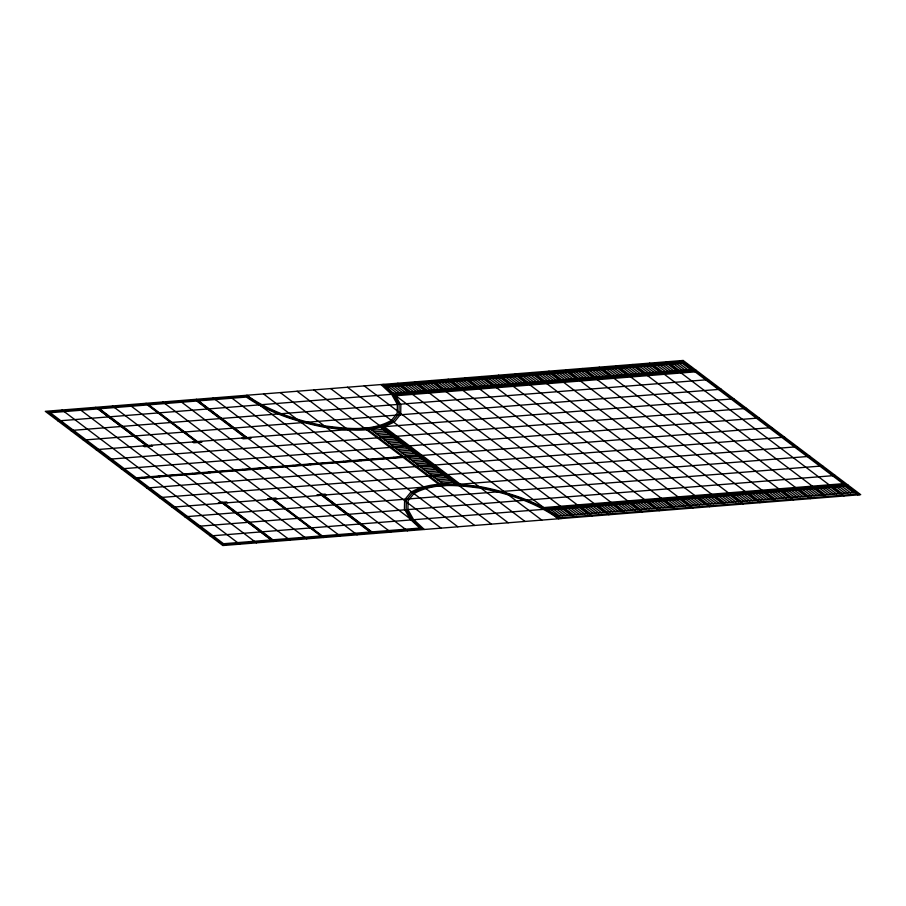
<?xml version="1.0" encoding="UTF-8"?>
<svg xmlns="http://www.w3.org/2000/svg" width="906" height="906" viewBox="0 0 906 906"><rect width="100%" height="100%" fill="white"/><g stroke="black" fill="none" stroke-linecap="round" stroke-linejoin="round"><path stroke-width="1.36" d="M561.369 518.538C537.439 501.652 509.161 492.275 480.633 486.737C457.519 483.725 431.935 480.418 410.69 492.32L404.608 499.818L404.438 508.979L410.192 519.172L419.738 528.073L223.544 543.725L50.215 412.706L246.409 397.066C269.66 413.181 297.134 421.856 324.665 427.292C347.779 430.305 373.351 433.612 394.597 421.72L400.69 414.212L400.86 405.05L395.095 394.869L383.804 384.337M384.676 385.152L681.403 361.483M385.548 385.967L682.456 362.275M386.42 386.771L683.509 363.08M393.408 393.283L691.969 369.467M57.984 420.928L695.819 370.044M395.129 394.914L694.075 371.064M395.605 395.763L695.14 371.868M70.668 430.509L708.503 379.637M83.352 440.09L721.187 389.218M96.036 449.682L733.871 398.799M371.958 430.316L383.147 429.433M374.076 431.913L385.265 431.03M376.194 433.521L387.383 432.626M378.3 435.118L389.489 434.223M380.418 436.715L391.607 435.82M108.72 459.263L746.555 408.391M382.536 438.311L393.725 437.417M384.642 439.908L395.831 439.014M386.76 441.505L397.949 440.61M388.878 443.102L400.067 442.207M390.984 444.699L402.173 443.804M393.102 446.296L404.291 445.401M121.393 468.855L759.239 417.972M395.22 447.892L406.409 446.998M397.326 449.489L408.515 448.595M399.444 451.086L410.633 450.203M401.551 452.683L412.751 451.8M403.668 454.28L414.857 453.396M405.786 455.888L416.975 454.993M136.353 477.813L402.117 456.613M134.077 478.436L771.923 427.564M137.406 478.617L403.17 457.417M407.893 457.485L419.093 456.59M410.01 459.082L421.199 458.187M412.128 460.678L423.317 459.784M414.235 462.275L425.424 461.38M416.352 463.872L427.541 462.977M418.47 465.469L429.659 464.574M146.761 488.028L784.607 437.145M420.577 467.066L431.766 466.171M422.694 468.662L433.883 467.768M424.812 470.259L436.001 469.365M426.919 471.856L438.108 470.973M429.036 473.453L440.225 472.57M431.154 475.05L442.343 474.166M159.445 497.609L797.28 446.737M433.261 476.658L444.45 475.763M435.378 478.255L446.567 477.36M437.496 479.852L448.685 478.957M439.603 481.448L450.792 480.554M441.72 483.045L452.909 482.151M172.129 507.201L809.964 456.318M184.813 516.782L822.648 465.911M197.497 526.363L835.332 475.491M543.566 507.598L843.101 483.702M545.208 508.345L844.166 484.506M210.181 535.956L848.016 485.072M547.711 509.919L846.272 486.103M557.643 516.182L854.732 492.49M560.123 517.756L856.85 494.087M559.965 518.651C536.522 502.094 508.81 492.909 480.848 487.485C458.198 484.54 433.125 481.29 412.309 492.955L406.341 500.305L406.171 509.285L411.822 519.274L422.015 528.776L223.204 544.631L47.758 412.026L246.568 396.171C269.671 412.343 296.987 421.165 324.439 426.545C347.1 429.501 372.162 432.74 392.989 421.075L398.946 413.725L399.116 404.755L393.476 394.767L382.4 384.45M681.742 360.577L859.296 494.778M680.338 360.679L857.903 494.891M682.116 363.193L690.565 369.58M844.879 486.216L853.327 492.604M679.319 363.419L687.767 369.807M842.082 486.431L850.53 492.83M676.522 363.634L684.97 370.033M839.284 486.658L847.733 493.045M673.724 363.861L682.173 370.248M836.487 486.884L844.936 493.272M670.927 364.087L679.375 370.475M833.69 487.1L842.138 493.498M666.352 361.8L843.916 496.001M668.13 364.303L676.578 370.701M830.893 487.326L839.341 493.713M665.332 364.529L673.781 370.916M828.095 487.553L836.544 493.94M662.535 364.756L670.984 371.143M825.298 487.779L833.747 494.166M659.738 364.971L668.186 371.369M822.501 487.994L830.949 494.393M656.929 365.197L665.389 371.585M819.703 488.221L828.152 494.608M654.132 365.424L662.592 371.811M816.906 488.447L825.355 494.835M649.568 363.136L827.133 497.337M651.335 365.65L659.795 372.038M814.109 488.662L822.557 495.061M648.537 365.865L656.997 372.264M811.312 488.889L819.76 495.276M645.74 366.092L654.2 372.479M808.514 489.115L816.963 495.503M642.943 366.318L651.403 372.706M805.717 489.331L814.166 495.729M640.146 366.534L648.605 372.932M802.92 489.557L811.368 495.944M637.348 366.76L645.808 373.147M800.123 489.784L808.571 496.171M632.784 364.472L810.349 498.685M634.551 366.987L643.011 373.374M797.314 490.01L805.774 496.397M631.754 367.213L640.214 373.6M794.517 490.225L802.976 496.624M628.957 367.428L637.416 373.827M791.719 490.452L800.179 496.839M626.159 367.655L634.619 374.042M788.922 490.678L797.382 497.066M623.362 367.881L631.822 374.269M786.125 490.893L794.585 497.292M620.565 368.096L629.024 374.495M783.328 491.12L791.787 497.507M616.001 365.82L793.554 500.021M617.767 368.323L626.227 374.71M780.53 491.346L788.99 497.734M614.97 368.549L623.43 374.937M777.733 491.562L786.193 497.96M612.173 368.765L620.633 375.163M774.936 491.788L783.396 498.175M609.376 368.991L617.835 375.378M772.139 492.015L780.598 498.402M606.578 369.218L615.038 375.605M769.341 492.241L777.801 498.628M603.781 369.444L612.241 375.831M766.544 492.456L775.004 498.855M599.217 367.156L776.77 501.358M600.984 369.659L609.444 376.058M763.747 492.683L772.206 499.07M598.187 369.886L606.646 376.273M760.949 492.909L769.409 499.297M595.389 370.112L603.849 376.5M758.152 493.124L766.612 499.523M592.592 370.328L601.052 376.726M755.355 493.351L763.815 499.738M589.795 370.554L598.254 376.941M752.558 493.577L761.017 499.965M586.997 370.781L595.457 377.168M749.76 493.793L758.22 500.191M582.422 368.493L759.987 502.694M584.2 370.996L592.66 377.394M746.963 494.019L755.423 500.406M581.403 371.222L589.851 377.609M744.166 494.246L752.626 500.633M578.606 371.449L587.054 377.836M741.368 494.472L749.828 500.859M575.808 371.675L584.257 378.062M738.571 494.687L747.031 501.086M573.011 371.89L581.459 378.289M735.774 494.914L744.234 501.301M570.214 372.117L578.662 378.504M732.977 495.14L741.436 501.528M565.638 369.829L743.203 504.03M567.416 372.343L575.865 378.731M730.179 495.356L738.639 501.754M564.619 372.559L573.068 378.957M727.382 495.582L735.842 501.969M561.822 372.785L570.27 379.172M724.585 495.809L733.033 502.196M559.025 373.012L567.473 379.399M721.788 496.035L730.236 502.422M556.227 373.227L564.676 379.625M718.99 496.25L727.439 502.649M553.43 373.453L561.879 379.841M716.193 496.477L724.641 502.864M548.855 371.166L726.419 505.378M550.633 373.68L559.081 380.067M713.396 496.703L721.844 503.09M547.836 373.906L556.284 380.294M710.598 496.918L719.047 503.317M545.038 374.121L553.487 380.52M707.801 497.145L716.25 503.532M542.241 374.348L550.689 380.735M705.004 497.371L713.452 503.759M539.444 374.574L547.892 380.962M702.207 497.587L710.655 503.985M536.646 374.79L545.095 381.188M699.409 497.813L707.858 504.2M532.071 372.513L709.636 506.714M533.838 375.016L542.298 381.403M696.612 498.04L705.061 504.427M531.041 375.243L539.5 381.63M693.815 498.266L702.263 504.653M528.243 375.469L536.703 381.856M691.018 498.481L699.466 504.88M525.446 375.684L533.906 382.083M688.22 498.708L696.669 505.095M522.649 375.911L531.109 382.298M685.423 498.934L693.871 505.322M519.851 376.137L528.311 382.525M682.626 499.149L691.074 505.548M515.288 373.85L692.852 508.051M517.054 376.352L525.514 382.751M679.828 499.376L688.277 505.763M514.257 376.579L522.717 382.966M677.02 499.602L685.48 505.99M511.46 376.805L519.919 383.193M674.223 499.818L682.682 506.216M508.662 377.021L517.122 383.419M671.425 500.044L679.885 506.431M505.865 377.247L514.325 383.634M668.628 500.271L677.088 506.658M503.068 377.474L511.528 383.861M665.831 500.497L674.291 506.884M498.504 375.186L676.057 509.387M500.271 377.7L508.73 384.087M663.033 500.712L671.493 507.111M497.473 377.915L505.933 384.314M660.236 500.939L668.696 507.326M494.676 378.142L503.136 384.529M657.439 501.165L665.899 507.553M491.879 378.368L500.339 384.756M654.642 501.38L663.101 507.779M489.081 378.583L497.541 384.982M651.844 501.607L660.304 507.994M486.284 378.81L494.744 385.197M649.047 501.833L657.507 508.221M481.72 376.522L659.274 510.735M483.487 379.036L491.947 385.424M646.25 502.06L654.71 508.447M480.69 379.252L489.149 385.65M643.453 502.275L651.912 508.674M477.892 379.478L486.352 385.865M640.655 502.502L649.115 508.889M475.095 379.705L483.555 386.092M637.858 502.728L646.318 509.115M472.298 379.931L480.758 386.318M635.061 502.943L643.52 509.342M469.501 380.146L477.96 386.545M632.263 503.17L640.723 509.557M464.925 377.87L642.49 512.071M466.703 380.373L475.163 386.76M629.466 503.396L637.926 509.784M463.906 380.599L472.366 386.987M626.669 503.611L635.129 510.01M461.109 380.814L469.557 387.213M623.872 503.838L632.331 510.225M458.311 381.041L466.76 387.428M621.074 504.064L629.534 510.452M455.514 381.267L463.963 387.655M618.277 504.291L626.737 510.678M452.717 381.494L461.165 387.881M615.48 504.506L623.94 510.905M448.142 379.206L625.706 513.408M449.92 381.709L458.368 388.108M612.683 504.733L621.142 511.12M447.122 381.936L455.571 388.323M609.885 504.959L618.345 511.346M444.325 382.162L452.774 388.549M607.088 505.174L615.548 511.573M441.528 382.377L449.976 388.776M604.291 505.401L612.75 511.788M438.731 382.604L447.179 388.991M601.493 505.627L609.942 512.015M435.933 382.83L444.382 389.218M598.696 505.842L607.145 512.241M431.358 380.543L608.923 514.744M433.136 383.045L441.584 389.444M595.899 506.069L604.347 512.456M430.339 383.272L438.787 389.659M593.102 506.295L601.55 512.683M427.541 383.498L435.99 389.886M590.304 506.522L598.753 512.909M424.744 383.725L433.193 390.112M587.507 506.737L595.955 513.136M421.947 383.94L430.395 390.339M584.71 506.964L593.158 513.351M419.15 384.167L427.598 390.554M581.912 507.19L590.361 513.577M414.574 381.879L592.139 516.08M416.352 384.393L424.801 390.78M579.115 507.405L587.564 513.804M413.544 384.608L422.003 391.007M576.318 507.632L584.766 514.019M410.746 384.835L419.206 391.222M573.521 507.858L581.969 514.246M407.949 385.061L416.409 391.449M570.723 508.085L579.172 514.472M405.152 385.276L413.612 391.675M567.926 508.3L576.375 514.699M402.355 385.503L410.814 391.89M565.129 508.526L573.577 514.914M397.791 383.215L575.355 517.428M399.557 385.73L408.017 392.117M562.332 508.753L570.78 515.14M396.76 385.956L405.22 392.343M559.534 508.968L567.983 515.367M393.963 386.171L402.423 392.57M556.737 509.195L565.185 515.582M391.166 386.398L399.625 392.785M553.928 509.421L562.388 515.808M388.368 386.624L396.828 393.011M551.131 509.636L559.591 516.035M364.223 385.899L541.777 520.101M347.428 387.236L524.993 521.437M384.031 426.579L460.429 484.325M383.068 427.02L458.595 484.11M330.645 388.572L508.209 522.785M380.565 427.473L455.492 484.11M370.486 429.206L443.193 484.155M367.972 429.637L440.112 484.166M313.861 389.92L491.426 524.121M393.725 457.292L394.778 458.085M297.077 391.256L474.642 525.457M376.941 458.629L377.995 459.421M280.294 392.592L457.858 526.794M360.158 459.965L361.211 460.758M263.51 393.929L441.075 528.13M343.363 461.301L344.427 462.105M326.579 462.638L327.644 463.442M229.943 396.613L407.496 530.814M309.795 463.985L310.849 464.778M213.148 397.949L390.713 532.15M293.012 465.322L294.065 466.114M250.101 437.394L251.166 438.187L243.046 438.832L241.993 438.04M326.205 494.903L325.152 494.11L317.032 494.755L318.097 495.559M196.364 399.286L373.929 533.487M198.131 400.916L246.749 437.655M322.842 495.174L371.46 531.924M197.429 400.973L247.112 438.515M321.086 494.427L370.769 531.981M196.738 401.018L245.345 437.768M321.449 495.288L370.067 532.037M276.228 466.658L277.281 467.462M179.581 400.622L357.145 534.834M259.444 467.994L260.498 468.798M162.797 401.97L340.362 536.171M242.661 469.331L243.714 470.135M200.804 441.324L201.857 442.117L193.748 442.774L192.684 441.969M276.896 498.844L275.843 498.04L267.723 498.685L268.788 499.489M148.822 404.846L197.44 441.596M273.544 499.104L322.162 535.854M146.013 403.306L323.578 537.507M147.429 404.959L196.047 441.698M272.14 499.217L320.758 535.967M225.866 470.678L226.93 471.471M129.23 404.642L306.783 538.844M209.082 472.015L210.147 472.807M112.446 405.979L289.999 540.18M192.299 473.351L193.363 474.155M151.495 445.254L152.548 446.058L144.439 446.703L143.386 445.899M227.587 502.773L226.534 501.969L218.425 502.626L219.479 503.419M99.513 408.776L148.131 445.526M224.235 503.045L272.853 539.783M98.822 408.833L148.493 446.375M222.48 502.298L272.151 539.84M98.12 408.889L146.738 445.639M222.831 503.147L271.449 539.897M95.651 407.315L273.216 541.528M175.515 474.687L176.568 475.491M78.867 408.663L256.432 542.864M158.731 476.035L159.784 476.828M62.084 409.999L239.648 544.2M141.948 477.371L143.001 478.164M397.372 404.45L397.213 413.238L391.369 420.441C370.973 431.868 346.42 428.685 324.223 425.797C296.84 420.486 269.682 411.483 246.726 395.265L424.28 529.478L413.442 519.365L407.915 509.58L408.074 500.792L413.917 493.589C434.325 482.162 458.866 485.344 481.063 488.232C508.459 493.544 535.605 502.547 558.572 518.764L381.007 384.563L391.845 394.665L397.372 404.45M683.135 360.463L45.3 411.335L222.865 545.537L860.7 494.665L683.135 360.463"/></g></svg>
